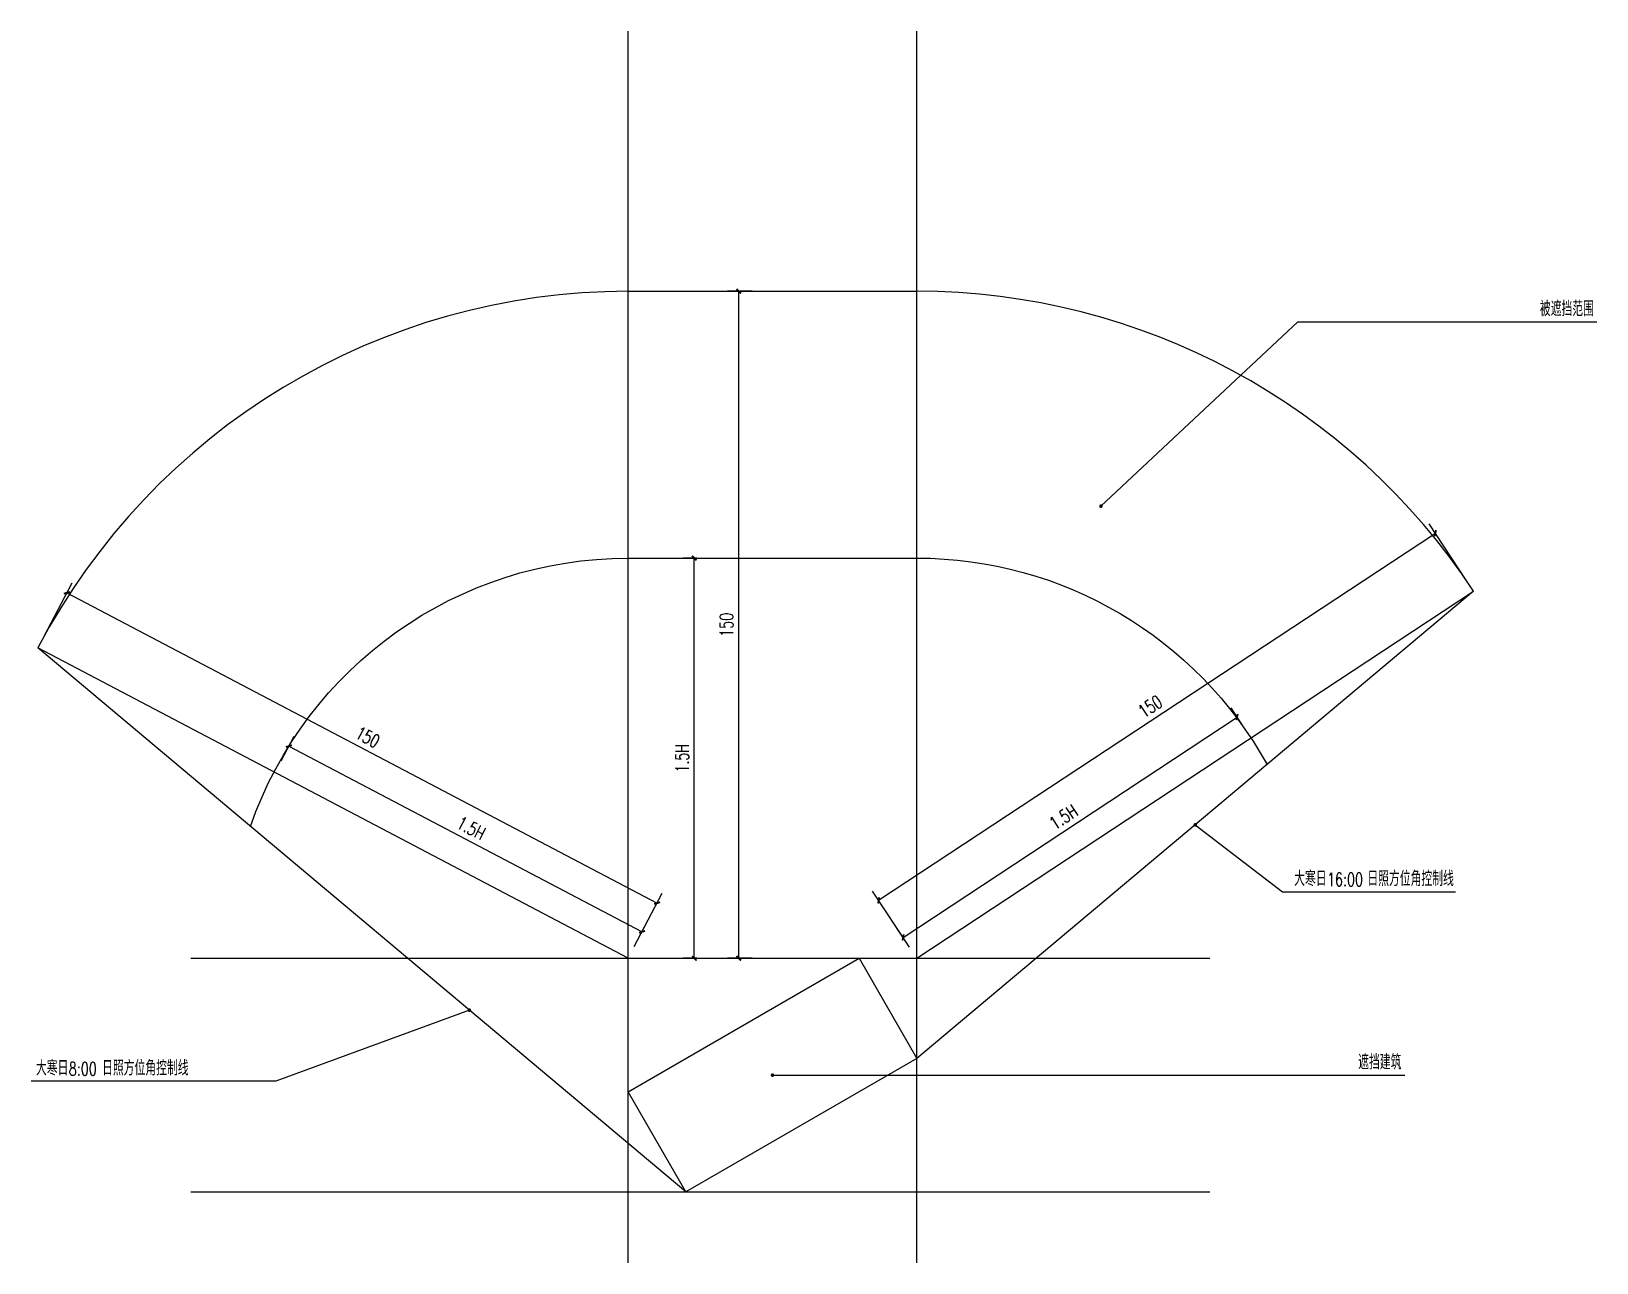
# Model space of a CAD drawing. Extents: x -109 to 243, y -16 to 260.
import ezdxf

# ---------------------------------------------------------------- set-up
doc = ezdxf.new("R2010")
doc.units = 0
doc.header["$LTSCALE"] = 1000
doc.header["$MEASUREMENT"] = 0
for name, color, linetype in [('DIM_LEAD', 3, 'Continuous'), ('PUB_DIM', 3, 'Continuous'), ('建筑', 1, 'Continuous'), ('辅助线', 4, 'Continuous'), ('遮挡范围', 5, 'Continuous')]:
    doc.layers.add(name, color=color, linetype=linetype)
doc.styles.add('_TCH_DIM', font='SIMPLEX', dxfattribs={"bigfont": 'GBCBIG'})
doc.styles.add('_TCH_DIM_T3', font='SIMPLEX', dxfattribs={"width": 0.705882, "bigfont": 'GBCBIG'})
doc.dimstyles.new('_TCH_ARCH&&1', dxfattribs={"dimtxt": 2.975, "dimasz": 1, "dimexe": 2.5, "dimexo": 3, "dimgap": 1.2625, "dimtad": 1, "dimdec": 0, "dimzin": 0, "dimdsep": 46, "dimtxsty": '_TCH_DIM_T3', "dimblk": 'ARCHTICK', "dimcen": 0.09, "dimclrt": 7, "dimazin": 2, "dimtfac": 1, "dimtdec": 0, "dimtix": 1, "dimtmove": 2, "dimatfit": 3, "dimfxl": 0, "dimtolj": 1, "dimtzin": 0, "dimarcsym": 0})

# ---------------------------------------------------------------- blocks, each defined once
blk = doc.blocks.new('_ArchTick')
at = {"color": 0, "linetype": 'ByBlock', "const_width": 0.4}
blk.add_lwpolyline([(-0.5, -0.5), (0.5, 0.5)], dxfattribs=at)
blk = doc.blocks.new('*D5')
at = {"layer": 'Defpoints', "color": 0, "transparency": 16777216}
for p in [(50, 201.97), (55.99, 201.97), (55.99, 51.97)]:
    blk.add_point(p, dxfattribs=at)
at = {"layer": 'PUB_DIM', "color": 0, "lineweight": -2, "transparency": 16777216}
for p, q in [((52.99, 201.97), (47.5, 201.97)), ((50, 51.97), (50, 201.97)), ((52.99, 51.97), (47.5, 51.97))]:
    blk.add_line(p, q, dxfattribs=at)
for p, rotation in [((50, 201.97), 90), ((50, 51.97), 270)]:
    blk.add_blockref('_ArchTick', p, dxfattribs=dict(at, rotation=rotation))
at = {"layer": 'PUB_DIM', "color": 7, "transparency": 16777216, "insert": (47.25, 126.97), "char_height": 2.975, "attachment_point": 5, "rotation": 90, "style": '_TCH_DIM_T3'}
blk.add_mtext('\\A1;150', dxfattribs=at)
blk = doc.blocks.new('*D6')
at = {"layer": 'Defpoints', "color": 0, "transparency": 16777216}
for p in [(40, 141.97), (43.55, 141.97), (43.55, 51.97)]:
    blk.add_point(p, dxfattribs=at)
at = {"layer": 'PUB_DIM', "color": 0, "lineweight": -2, "transparency": 16777216}
for p, q in [((40.55, 141.97), (37.5, 141.97)), ((40, 51.97), (40, 141.97)), ((40.55, 51.97), (37.5, 51.97))]:
    blk.add_line(p, q, dxfattribs=at)
for p, rotation in [((40, 141.97), 90), ((40, 51.97), 270)]:
    blk.add_blockref('_ArchTick', p, dxfattribs=dict(at, rotation=rotation))
at = {"layer": 'PUB_DIM', "color": 7, "transparency": 16777216, "insert": (37.25, 96.97), "char_height": 2.975, "attachment_point": 5, "rotation": 90, "style": '_TCH_DIM_T3'}
blk.add_mtext('\\A1;1.5H', dxfattribs=at)

msp = doc.modelspace()

# ---------------------------------------------------------------- hatches: boundary and pattern name
h = msp.add_hatch()
h.set_pattern_fill('ANSI31', color=256, scale=200)
h.set_pattern_definition([(45, (-38.1, 0.55), (-224.5, 224.5), [])])
h.paths.add_polyline_path([(38.11, -0.55), (25.11, 21.97), (77.07, 51.97), (90.07, 29.45)])

# ---------------------------------------------------------------- linework, layer by layer
at = {"layer": 'DIM_LEAD'}
for p, q in [((131.48, 153.65), (175.8, 195.12)), ((175.8, 195.12), (242.99, 195.12)), ((152.69, 81.99), (172.32, 66.94)), ((172.32, 66.94), (211.23, 66.94)), ((-10.58, 40.31), (-54.15, 24.35)), ((57.59, 25.71), (177.82, 25.71)), ((177.82, 25.71), (199.84, 25.71)), ((-54.15, 24.35), (-109.14, 24.35))]:
    msp.add_line(p, q, dxfattribs=at)
at = {"layer": 'DIM_LEAD', "const_width": 0.4}
for points in [[(131.33, 153.51, 1), (131.62, 153.78, 1)], [(152.53, 82.11, 1), (152.85, 81.87, 1)], [(-10.4, 40.38, 1), (-10.77, 40.24, 1)], [(57.39, 25.71, 1), (57.79, 25.71, 1)]]:
    msp.add_lwpolyline(points, format="xyb", close=True, dxfattribs=at)
at = {"layer": '建筑'}
msp.add_lwpolyline([(38.11, -0.55), (25.11, 21.97), (77.07, 51.97), (90.07, 29.45)], close=True, dxfattribs=at)
at = {"layer": '辅助线'}
for p, q in [((25.11, -16.47), (25.11, 260.43)), ((90.07, -16.47), (90.07, 260.43)), ((90.07, 51.97), (215.3, 134.53)), ((25.11, 51.97), (-107.66, 121.77)), ((-73.23, 51.97), (155.95, 51.97)), ((-73.23, -0.55), (155.95, -0.55))]:
    msp.add_line(p, q, dxfattribs=at)
at = {"layer": '遮挡范围'}
for p, q in [((25.11, 201.97), (90.07, 201.97)), ((215.3, 134.53), (90.07, 29.45)), ((38.11, -0.55), (-107.66, 121.77))]:
    msp.add_line(p, q, dxfattribs=at)
msp.add_lwpolyline([(-59.85, 81.65, -0.31886), (25.11, 141.97), (90.07, 141.97, -0.272862), (168.83, 95.53)], format="xyb", dxfattribs=at)
for centre, start, end in [((25.11, 51.97), 90, 152.2685), ((90.07, 51.97), 33.3969, 90)]:
    msp.add_arc(centre, 150, start, end, dxfattribs=at)

# ---------------------------------------------------------------- texts
at = {"layer": 'DIM_LEAD', "color": 7, "style": '_TCH_DIM'}
for s, p in [('被遮挡范围', (230.21, 196.36)), ('大寒日', (174.94, 68.21)), ('日照方位角控制线', (191.41, 68.21)), ('大寒日', (-108.09, 25.62)), ('日照方位角控制线', (-93.21, 25.62)), ('遮挡建筑', (189.34, 26.95))]:
    msp.add_text(s, height=3.376, dxfattribs=at).set_placement(p)
at = {"layer": 'DIM_LEAD', "color": 7, "style": '_TCH_DIM', "width": 0.705882}
for s, p in [('16:00', (182.31, 68.21)), ('8:00', (-100.71, 25.62))]:
    msp.add_text(s, height=2.975, dxfattribs=at).set_placement(p)

# ---------------------------------------------------------------- dimensions: what is measured, and where the dimension line sits
at = {"layer": 'PUB_DIM'}
dim = msp.add_aligned_dim(p1=(55.99, 51.97), p2=(55.99, 201.97), distance=5.99, dimstyle='_TCH_ARCH&&1', dxfattribs=at)
dim.commit()
dim.dimension.update_dxf_attribs({"geometry": '*D5', "text_midpoint": (47.25, 126.97)})
for p1, p2, distance in [((90.07, 51.97), (215.3, 134.53), 15.62), ((-107.66, 121.77), (25.11, 51.97), 14.02)]:
    msp.add_aligned_dim(p1=p1, p2=p2, distance=distance, dimstyle='_TCH_ARCH&&1', dxfattribs=at).render()
dim = msp.add_aligned_dim(p1=(43.55, 51.97), p2=(43.55, 141.97), distance=3.55, text='1.5H', dimstyle='_TCH_ARCH&&1', dxfattribs=at)
dim.commit()
dim.dimension.update_dxf_attribs({"geometry": '*D6', "text_midpoint": (37.25, 96.97)})
for p1, p2, distance in [((90.07, 51.97), (165.21, 101.51), 5.64), ((-54.33, 93.73), (25.11, 51.97), 6.73)]:
    msp.add_aligned_dim(p1=p1, p2=p2, distance=distance, text='1.5H', dimstyle='_TCH_ARCH&&1', dxfattribs=at).render()

doc.saveas('drawing.dxf')
